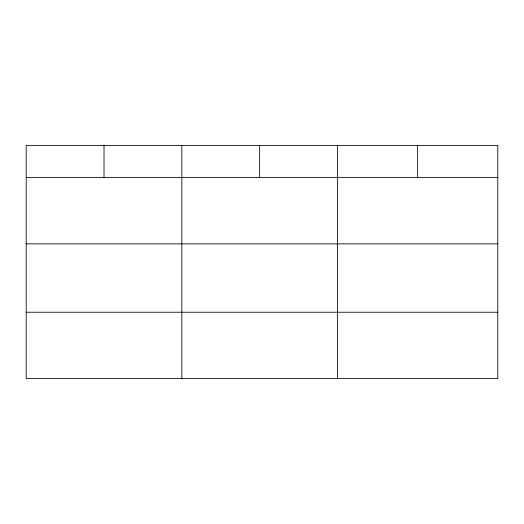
<?xml version="1.0" encoding="UTF-8"?>
<svg xmlns="http://www.w3.org/2000/svg" width="524" height="524" viewBox="0 0 524 524"><rect width="100%" height="100%" fill="white"/><g stroke="black" fill="none" stroke-linecap="round" stroke-linejoin="round"><path stroke-width="0.79" d="M497.8 243.857L497.8 145.397L26.2 145.397L26.2 378.603L497.8 378.603L497.8 243.857L26.2 243.857M26.2 177.485L497.8 177.485M26.2 312.232L497.8 312.232M417.628 145.397L417.628 177.485M337.456 145.397L337.456 378.603M259.642 145.397L259.642 177.485M181.828 145.397L181.828 378.603M104.014 145.397L104.014 177.485"/></g></svg>
